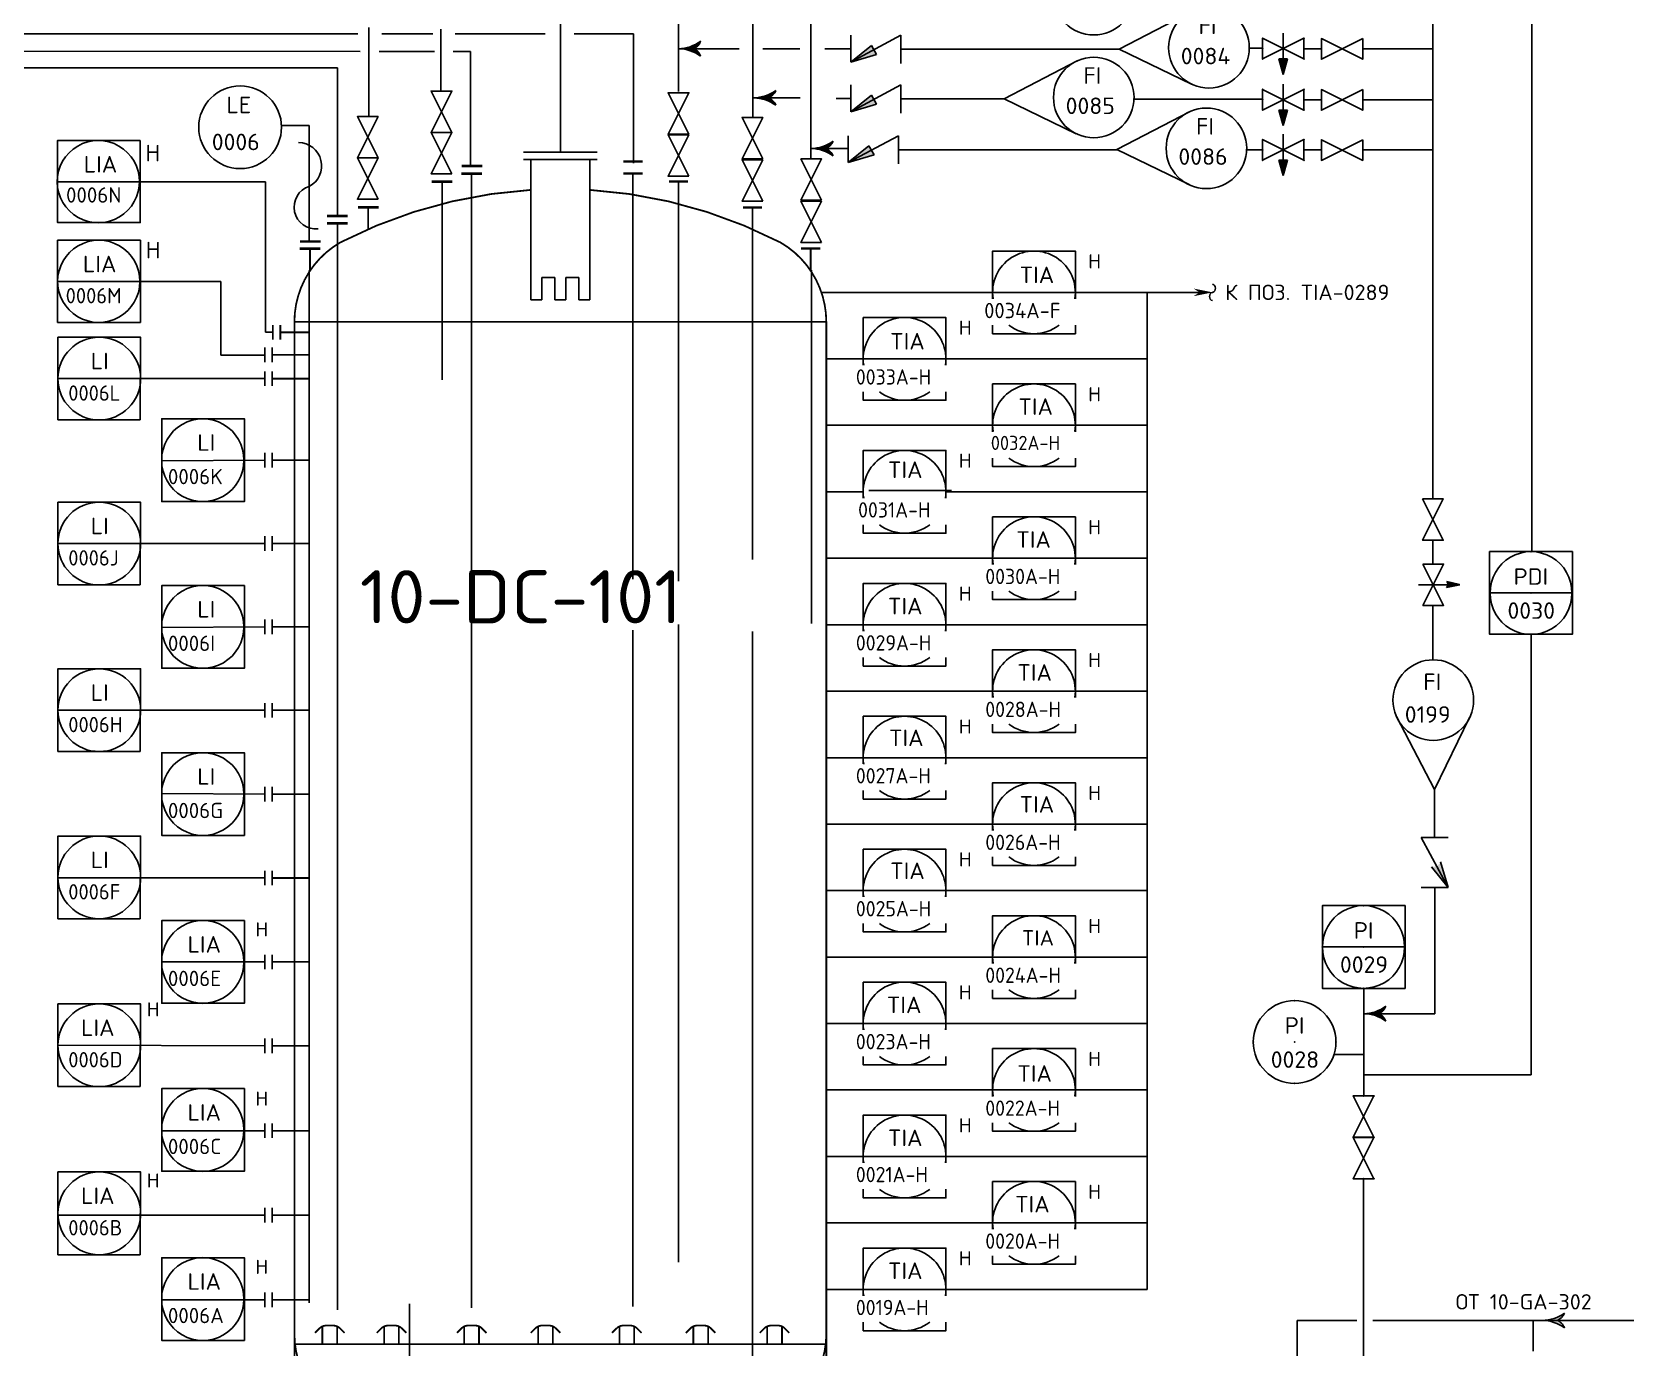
# Model space of a CAD drawing. Extents: x 270 to 589, y 86 to 206.
# Drawn here: x 340.45 to 354, y 97.11 to 108.25 of the extents above; entities that cross this region are included whole.
import ezdxf
from ezdxf.enums import TextEntityAlignment as Align

# ---------------------------------------------------------------- set-up
doc = ezdxf.new("R2010")
doc.units = 0
doc.header["$MEASUREMENT"] = 0
doc.linetypes.add('HIDDEN', pattern=[0.125, 0.0625, -0.0625])
doc.linetypes.add('SDASH', pattern=[0.09375, 0.046875, -0.046875])
doc.layers.get('0').update_dxf_attribs({"linetype": 'CONTINUOUS'})
doc.layers.get('DEFPOINTS').update_dxf_attribs({"linetype": 'CONTINUOUS'})
for name, color, linetype in [('IN-ATTRIBS', 7, 'CONTINUOUS'), ('IN-EQUIPMENT', 7, 'CONTINUOUS'), ('IN-INST-TAP', 7, 'CONTINUOUS'), ('IN-INSTRUMENT', 7, 'SDASH'), ('IN-MAG-SONIC', 7, 'CONTINUOUS'), ('IN-MAJ-PROC', 3, 'CONTINUOUS'), ('IN-MIN-PROC', 7, 'CONTINUOUS'), ('IN-SOFTWARE', 7, 'CONTINUOUS')]:
    doc.layers.add(name, color=color, linetype=linetype)
doc.styles.add('ATTRIBS', font='SIMPLEX', dxfattribs={"width": 0.8, "height": 0.125})
doc.styles.add('NARROW', font='simplex', dxfattribs={"width": 0.75, "height": 0.1})
doc.styles.add('S1', font='SIMPLEX.shx')
doc.styles.add('SIMPLEX', font='SIMPLEX')

# ---------------------------------------------------------------- blocks, each defined once
blk = doc.blocks.new('BUBTEXT')
at = {"layer": 'IN-ATTRIBS'}
for p in [(0, 0.25), (-0.25, 0), (0, 0), (0.25, 0), (0, -0.25)]:
    blk.add_point(p, dxfattribs=at)
at = {"layer": 'IN-ATTRIBS', "flags": 1}
for tag, style, width, p in [('IDNUM', 'ATTRIBS', 0.8, (0.0087, 0.5838)), ('DWGNO', 'ATTRIBS', 0.8, (0.0029, 0.4474)), ('FILENO', 'ATTRIBS', 0.8, (-0.003, 0.3111)), ('LOC', 'ATTRIBS', 0.8, (-0.0799, -0.422)), ('SIG', 'ATTRIBS', 0.8, (-0.0872, -0.5633)), ('INSTALL', 'ATTRIBS', 0.8, (-0.0872, -0.6994)), ('SERV', 'ATTRIBS', 0.8, (-0.0834, -0.8376)), ('DATE', 'ATTRIBS', 0.8, (-0.0881, -0.9694)), ('DES', 'NARROW', 0.75, (-0.0866, -1.1017)), ('CSYS', 'NARROW', 0.75, (-0.0866, -1.2425))]:
    blk.add_attdef(tag, text='', height=0.1, dxfattribs=dict(at, style=style, width=width)).set_placement(p, align=Align.CENTER)
at = {"layer": 'IN-ATTRIBS', "style": 'ATTRIBS', "flags": 1}
blk.add_attdef('SYSCDI', text='', height=0.1, dxfattribs=at).set_placement((-0.3125, 0.3125), align=Align.RIGHT)
at = {"layer": 'IN-ATTRIBS', "style": 'S1'}
for tag, p in [('XT', (0.3241, 0.2568)), ('A1', (0.3233, 0.1153)), ('A2', (0.3233, -0.0347)), ('A3', (0.3233, -0.1847)), ('RES', (0.3233, -0.3422))]:
    blk.add_attdef(tag, p, '', height=0.1, dxfattribs=at)
at = {"layer": 'IN-ATTRIBS', "style": 'ATTRIBS'}
blk.add_attdef('SYSCDV', text='', height=0.1, dxfattribs=at).set_placement((-0.3125, 0.1411), align=Align.RIGHT)
at = {"layer": 'IN-ATTRIBS', "style": 'S1'}
for tag, p in [('INSTTYPE', (-0.0002, 0.0499)), ('TAGNUM', (0.0019, -0.1561)), ('MD', (0.4017, -0.5655)), ('SZ', (0.4017, -0.6963))]:
    blk.add_attdef(tag, text='', height=0.1, dxfattribs=at).set_placement(p, align=Align.CENTER)
blk = doc.blocks.new('VALVTEXT')
at = {"layer": 'IN-ATTRIBS'}
for p in [(0, 0.0625), (0, 0), (0.25, 0.0625), (0.25, 0), (0, -0.0625), (0.25, -0.0625)]:
    blk.add_point(p, dxfattribs=at)
at = {"layer": 'IN-ATTRIBS', "style": 'S1', "flags": 1}
for tag, p in [('IDNUM', (0.125, 0.5625)), ('DWGNO', (0.125, 0.4375)), ('FILENO', (0.125, 0.3125))]:
    blk.add_attdef(tag, text='', height=0.1, dxfattribs=at).set_placement(p, align=Align.CENTER)
at = {"layer": 'IN-ATTRIBS', "style": 'S1'}
for tag, p in [('MODE', (0.125, 0.078125)), ('SIZE', (0.125, -0.1875))]:
    blk.add_attdef(tag, text='', height=0.1, dxfattribs=at).set_placement(p, align=Align.CENTER)
blk = doc.blocks.new('-ARROW')
blk.add_line((0.085, 0), (0.125, 0))
for points in [[(0.085, 0), (0, 0), (0.085, 0), (0.124, 0.025)], [(0.085, 0), (0, 0), (0.085, 0), (0.124, -0.025)]]:
    blk.add_solid(points)

msp = doc.modelspace()

# ---------------------------------------------------------------- hatches: boundary and pattern name
for points in [[(347.372, 107.994), (347.589, 108.059), (347.546, 108.135)], [(347.372, 107.573), (347.589, 107.638), (347.546, 107.715)], [(347.351, 107.143), (347.569, 107.208), (347.525, 107.285)]]:
    msp.add_hatch(color=2).paths.add_polyline_path(points)
at = {"linetype": 'CONTINUOUS'}
h = msp.add_hatch(dxfattribs=at)
h.set_pattern_fill('ANSI31', color=2, scale=0.00014, angle=90, style=0)
h.set_pattern_definition([(135, (560.356775155, -88.280366428), (-1.23743686708e-05, -1.23743686708e-05), [])])
edge = h.paths.add_edge_path()
edge.add_line((352.414, 103.597), (352.521, 103.572))
edge.add_line((352.524, 103.571), (352.411, 103.548))
edge.add_line((352.411, 103.548), (352.43, 103.57))
edge.add_line((352.43, 103.57), (352.414, 103.597))
h = msp.add_hatch(dxfattribs=at)
h.set_pattern_fill('ANSI31', color=2, scale=0.00014, angle=90, style=0)
h.set_pattern_definition([(135, (558.376467183, -88.356951244), (-1.23743686708e-05, -1.23743686708e-05), [])])
edge = h.paths.add_edge_path()
edge.add_line((352.426, 101.008), (352.361, 101.225))
edge.add_line((352.285, 101.182), (352.426, 101.008))
edge.add_line((352.285, 101.182), (352.334, 101.188))
edge.add_line((352.334, 101.188), (352.361, 101.22))
at = {"layer": 'IN-MIN-PROC', "linetype": 'CONTINUOUS'}
h = msp.add_hatch(dxfattribs=at)
h.set_pattern_fill('ANSI31', color=2, scale=0.00014, style=0)
h.set_pattern_definition([(45, (159.587953248, -114.596166343), (-1.23743686708e-05, 1.23743686708e-05), [])])
h.paths.add_polyline_path([(351.066, 108.02), (351.03, 107.89), (350.993, 108.02)])
h = msp.add_hatch(dxfattribs=at)
h.set_pattern_fill('ANSI31', color=2, scale=0.00014, style=0)
h.set_pattern_definition([(45, (159.587953248, -115.02810343), (-1.23743686708e-05, 1.23743686708e-05), [])])
h.paths.add_polyline_path([(351.066, 107.588), (351.03, 107.458), (350.993, 107.588)])
h = msp.add_hatch(dxfattribs=at)
h.set_pattern_fill('ANSI31', color=2, scale=0.00014, style=0)
h.set_pattern_definition([(45, (159.587953248, -115.452400293), (-1.23743686708e-05, 1.23743686708e-05), [])])
h.paths.add_polyline_path([(351.066, 107.163), (351.03, 107.033), (350.993, 107.163)])
at = {"layer": 'IN-MIN-PROC'}
msp.add_hatch(color=5, dxfattribs=at).paths.add_polyline_path([(353.348, 97.345, 0.206864), (353.411, 97.407, -0.150368), (353.223, 97.345, -0.150368), (353.411, 97.282, 0.206864)])

# ---------------------------------------------------------------- linework, layer by layer
at = {"color": 7, "linetype": 'CONTINUOUS'}
for p, q in [((349.644, 108.104), (350.263, 108.426)), ((349.644, 108.104), (350.254, 107.808)), ((348.67, 107.684), (349.288, 108.005)), ((348.67, 107.684), (349.28, 107.387)), ((349.624, 107.254), (350.242, 107.575)), ((349.624, 107.254), (350.234, 106.957)), ((349.879, 106.045), (349.879, 97.607)), ((341.362, 105.791), (340.662, 105.791)), ((348.177, 105.482), (349.879, 105.482)), ((341.361, 104.965), (340.664, 104.965)), ((349.272, 104.92), (349.879, 104.92)), ((348.177, 104.357), (349.879, 104.357)), ((349.272, 103.795), (349.879, 103.795)), ((341.361, 103.569), (340.664, 103.569)), ((348.177, 103.232), (349.879, 103.232)), ((349.272, 102.67), (349.879, 102.67)), ((352.311, 101.837), (351.989, 102.455)), ((352.311, 101.837), (352.607, 102.447)), ((341.361, 102.159), (340.664, 102.159)), ((348.177, 102.107), (349.879, 102.107)), ((349.272, 101.545), (349.879, 101.545)), ((348.177, 100.982), (349.879, 100.982)), ((341.361, 100.744), (340.664, 100.744)), ((349.272, 100.42), (349.879, 100.42)), ((348.177, 99.857), (349.879, 99.857)), ((341.361, 99.323), (340.664, 99.323)), ((349.272, 99.295), (349.876, 99.295)), ((348.177, 98.732), (349.879, 98.732)), ((341.542, 98.236), (340.664, 98.236)), ((349.272, 98.17), (349.879, 98.17)), ((341.361, 97.901), (340.664, 97.901)), ((348.177, 97.607), (349.879, 97.607))]:
    msp.add_line(p, q, dxfattribs=at)
at = {"color": 2}
for p, q in [((347.546, 108.135), (347.589, 108.059)), ((347.546, 107.715), (347.589, 107.638)), ((347.525, 107.285), (347.569, 107.208))]:
    msp.add_line(p, q, dxfattribs=at)
at = {"linetype": 'CONTINUOUS'}
for p, q in [((348.572, 106.045), (349.272, 106.045)), ((347.477, 105.482), (348.177, 105.482)), ((348.572, 104.92), (349.272, 104.92)), ((347.524, 104.367), (348.224, 104.367)), ((348.572, 103.795), (349.272, 103.795)), ((352.777, 103.501), (353.477, 103.501)), ((347.477, 103.232), (348.177, 103.232)), ((348.572, 102.67), (349.272, 102.67)), ((347.477, 102.107), (348.177, 102.107)), ((348.572, 101.545), (349.272, 101.545)), ((347.477, 100.982), (348.177, 100.982)), ((351.362, 100.505), (352.062, 100.505)), ((348.572, 100.42), (349.272, 100.42)), ((347.477, 99.857), (348.177, 99.857)), ((348.572, 99.295), (349.272, 99.295)), ((347.477, 98.732), (348.177, 98.732)), ((342.415, 98.236), (341.542, 98.236)), ((348.572, 98.17), (349.272, 98.17)), ((347.477, 97.607), (348.177, 97.607))]:
    msp.add_line(p, q, dxfattribs=at)
at = {"color": 2, "linetype": 'CONTINUOUS'}
for p, q in [((352.524, 103.571), (352.411, 103.548)), ((352.411, 103.548), (352.43, 103.57)), ((352.414, 103.597), (352.521, 103.572)), ((352.43, 103.57), (352.414, 103.597))]:
    msp.add_line(p, q, dxfattribs=at)
at = {"color": 5}
msp.add_line((352.311, 101.837), (352.311, 101.43), dxfattribs=at)
at = {"color": 5, "linetype": 'CONTINUOUS'}
msp.add_line((353.144, 97.345), (353.144, 97.085), dxfattribs=at)
at = {"color": 5}
for points in [[(346.04, 108.107, 0.206864), (346.102, 108.17, 0.206864)], [(345.915, 108.107, -0.150368), (346.102, 108.045, -0.150368)], [(346.04, 108.107, -0.206864), (346.102, 108.045, -0.206864)], [(346.676, 107.691, 0.206864), (346.739, 107.753, 0.206864)], [(346.551, 107.691, -0.150368), (346.739, 107.628, -0.150368)], [(346.676, 107.691, -0.206864), (346.739, 107.628, -0.206864)], [(347.035, 107.263, -0.150368), (347.223, 107.2, -0.150368)], [(347.16, 107.263, 0.206864), (347.223, 107.325, 0.206864)], [(347.16, 107.263, -0.206864), (347.223, 107.2, -0.206864)], [(351.712, 99.94, 0.150368), (351.899, 100.003, 0.150368)], [(351.837, 99.94, 0.206864), (351.899, 100.003, 0.206864)], [(351.837, 99.94, -0.206864), (351.899, 99.878, -0.206864)], [(353.223, 97.345, 0.150368), (353.411, 97.407, 0.150368)], [(353.348, 97.345, 0.206864), (353.411, 97.407, 0.206864)], [(353.348, 97.345, -0.206864), (353.411, 97.282, -0.206864)]]:
    msp.add_lwpolyline(points, format="xyb", dxfattribs=at)
at = {"color": 2}
for points in [[(351.206, 108.195), (350.856, 108.02), (350.856, 108.195), (351.206, 108.02)], [(351.704, 108.193), (351.354, 108.018), (351.354, 108.193), (351.704, 108.018)], [(343.997, 107.399), (343.822, 107.749), (343.997, 107.749), (343.822, 107.399)], [(351.206, 107.763), (350.856, 107.588), (350.856, 107.763), (351.206, 107.588)], [(351.704, 107.761), (351.354, 107.586), (351.354, 107.761), (351.704, 107.586)], [(346.002, 107.384), (345.827, 107.734), (346.002, 107.734), (345.827, 107.384)], [(343.373, 107.183), (343.198, 107.533), (343.373, 107.533), (343.198, 107.183)], [(346.627, 107.175), (346.452, 107.525), (346.627, 107.525), (346.452, 107.175)], [(343.997, 107.049), (343.822, 107.399), (343.997, 107.399), (343.822, 107.049)], [(346.002, 107.027), (345.827, 107.377), (346.002, 107.377), (345.827, 107.027)], [(351.206, 107.339), (350.856, 107.164), (350.856, 107.339), (351.206, 107.164)], [(351.704, 107.337), (351.354, 107.162), (351.354, 107.337), (351.704, 107.162)], [(343.373, 106.833), (343.198, 107.183), (343.373, 107.183), (343.198, 106.833)], [(346.627, 106.818), (346.452, 107.168), (346.627, 107.168), (346.452, 106.818)], [(347.125, 106.824), (346.95, 107.174), (347.125, 107.174), (346.95, 106.824)], [(347.125, 106.466), (346.95, 106.816), (347.125, 106.816), (346.95, 106.466)], [(352.21, 104.297), (352.385, 103.947), (352.21, 103.947), (352.385, 104.297)], [(352.212, 103.746), (352.387, 103.396), (352.212, 103.396), (352.387, 103.746)], [(351.798, 98.895), (351.623, 99.245), (351.798, 99.245), (351.623, 98.895)], [(351.798, 98.544), (351.623, 98.894), (351.798, 98.894), (351.623, 98.544)]]:
    msp.add_lwpolyline(points, close=True, dxfattribs=at)
for points in [[(341.36, 106.927), (341.36, 107.33), (340.66, 107.33), (340.66, 106.927)], [(340.661, 106.931), (340.661, 106.635), (341.361, 106.635), (341.361, 106.931)], [(341.362, 105.791), (341.362, 106.486), (340.662, 106.486), (340.662, 105.791)], [(349.272, 105.991), (349.272, 106.395), (348.572, 106.395), (348.572, 105.991)], [(348.177, 105.429), (348.177, 105.832), (347.477, 105.832), (347.477, 105.429)], [(348.572, 105.767), (348.572, 105.695), (349.272, 105.695), (349.272, 105.767)], [(341.361, 104.965), (341.364, 105.665), (340.664, 105.665), (340.664, 104.965)], [(347.477, 105.204), (347.477, 105.132), (348.177, 105.132), (348.177, 105.204)], [(349.272, 104.866), (349.272, 105.27), (348.572, 105.27), (348.572, 104.866)], [(342.242, 104.571), (342.242, 104.975), (341.542, 104.975), (341.542, 104.571)], [(348.177, 104.304), (348.177, 104.707), (347.477, 104.707), (347.477, 104.304)], [(348.572, 104.642), (348.572, 104.57), (349.272, 104.57), (349.272, 104.642)], [(341.542, 104.571), (341.542, 104.275), (342.242, 104.275), (342.242, 104.571)], [(341.361, 103.569), (341.364, 104.269), (340.664, 104.269), (340.664, 103.569)], [(349.272, 103.741), (349.272, 104.145), (348.572, 104.145), (348.572, 103.741)], [(347.477, 104.079), (347.477, 104.007), (348.177, 104.007), (348.177, 104.079)], [(353.477, 103.447), (353.477, 103.851), (352.777, 103.851), (352.777, 103.447)], [(342.242, 103.16), (342.242, 103.564), (341.542, 103.564), (341.542, 103.16)], [(348.177, 103.179), (348.177, 103.582), (347.477, 103.582), (347.477, 103.179)], [(348.572, 103.517), (348.572, 103.445), (349.272, 103.445), (349.272, 103.517)], [(352.777, 103.447), (352.777, 103.151), (353.477, 103.151), (353.477, 103.447)], [(341.542, 103.16), (341.542, 102.864), (342.242, 102.864), (342.242, 103.16)], [(349.272, 102.616), (349.272, 103.02), (348.572, 103.02), (348.572, 102.616)], [(347.477, 102.954), (347.477, 102.882), (348.177, 102.882), (348.177, 102.954)], [(341.361, 102.159), (341.364, 102.859), (340.664, 102.859), (340.664, 102.159)], [(348.177, 102.054), (348.177, 102.457), (347.477, 102.457), (347.477, 102.054)], [(348.572, 102.392), (348.572, 102.32), (349.272, 102.32), (349.272, 102.392)], [(342.242, 101.745), (342.242, 102.149), (341.542, 102.149), (341.542, 101.745)], [(347.477, 101.829), (347.477, 101.757), (348.177, 101.757), (348.177, 101.829)], [(349.272, 101.491), (349.272, 101.895), (348.572, 101.895), (348.572, 101.491)], [(341.542, 101.745), (341.542, 101.449), (342.242, 101.449), (342.242, 101.745)], [(341.361, 100.744), (341.364, 101.444), (340.664, 101.444), (340.664, 100.744)], [(348.177, 100.929), (348.177, 101.332), (347.477, 101.332), (347.477, 100.929)], [(348.572, 101.267), (348.572, 101.195), (349.272, 101.195), (349.272, 101.267)], [(352.062, 100.451), (352.062, 100.855), (351.362, 100.855), (351.362, 100.451)], [(342.242, 100.325), (342.242, 100.729), (341.542, 100.729), (341.542, 100.325)], [(347.477, 100.704), (347.477, 100.632), (348.177, 100.632), (348.177, 100.704)], [(349.272, 100.366), (349.272, 100.77), (348.572, 100.77), (348.572, 100.366)], [(351.362, 100.451), (351.362, 100.155), (352.062, 100.155), (352.062, 100.451)], [(341.542, 100.325), (341.542, 100.029), (342.242, 100.029), (342.242, 100.325)], [(348.177, 99.804), (348.177, 100.207), (347.477, 100.207), (347.477, 99.804)], [(341.361, 99.323), (341.364, 100.023), (340.664, 100.023), (340.664, 99.323)], [(348.572, 100.142), (348.572, 100.07), (349.272, 100.07), (349.272, 100.142)], [(349.272, 99.241), (349.272, 99.645), (348.572, 99.645), (348.572, 99.241)], [(347.477, 99.579), (347.477, 99.507), (348.177, 99.507), (348.177, 99.579)], [(342.242, 98.903), (342.242, 99.307), (341.542, 99.307), (341.542, 98.903)], [(348.177, 98.679), (348.177, 99.082), (347.477, 99.082), (347.477, 98.679)], [(348.572, 99.017), (348.572, 98.945), (349.272, 98.945), (349.272, 99.017)], [(341.542, 98.903), (341.542, 98.607), (342.242, 98.607), (342.242, 98.903)], [(341.361, 97.901), (341.364, 98.601), (340.664, 98.601), (340.664, 97.901)], [(347.477, 98.454), (347.477, 98.382), (348.177, 98.382), (348.177, 98.454)], [(349.272, 98.116), (349.272, 98.52), (348.572, 98.52), (348.572, 98.116)], [(342.242, 97.472), (342.242, 97.875), (341.542, 97.875), (341.542, 97.472)], [(348.177, 97.554), (348.177, 97.957), (347.477, 97.957), (347.477, 97.554)], [(348.572, 97.892), (348.572, 97.82), (349.272, 97.82), (349.272, 97.892)], [(341.542, 97.472), (341.542, 97.175), (342.242, 97.175), (342.242, 97.472)], [(347.477, 97.329), (347.477, 97.257), (348.177, 97.257), (348.177, 97.329)]]:
    msp.add_lwpolyline(points)
at = {"color": 6}
for points, const_width in [([(344.602, 107.232), (345.227, 107.232)], 0.015), ([(344.602, 107.17), (345.227, 107.17)], 0.015), ([(344.665, 106.92), (344.665, 107.17)], 0.015), ([(345.165, 106.92), (345.165, 107.17)], 0.015), ([(344.002, 106.982), (343.827, 106.982)], 0.021), ([(343.915, 106.795), (343.915, 106.982)], 0.015), ([(344.077, 107.049), (344.252, 107.049)], 0.021), ([(344.164, 106.861), (344.164, 107.049)], 0.015), ([(345.448, 107.05), (345.61, 107.05)], 0.0195), ([(345.529, 106.863), (345.529, 107.05)], 0.015), ([(345.834, 106.982), (345.996, 106.982)], 0.0195), ([(345.915, 106.795), (345.915, 106.982)], 0.015), ([(343.377, 106.764), (343.202, 106.764)], 0.021), ([(343.29, 106.576), (343.29, 106.764)], 0.015), ([(346.459, 106.764), (346.621, 106.764)], 0.0195), ([(346.54, 106.576), (346.54, 106.764)], 0.015), ([(342.941, 106.629), (343.116, 106.629)], 0.021), ([(343.029, 106.441), (343.029, 106.629)], 0.015), ([(342.709, 106.415), (342.884, 106.415)], 0.021), ([(342.797, 106.228), (342.797, 106.415)], 0.015), ([(346.952, 106.415), (347.114, 106.415)], 0.0195), ([(347.033, 106.228), (347.033, 106.415)], 0.015), ([(342.546, 105.645), (342.546, 105.77)], 0.015), ([(342.665, 105.707), (342.546, 105.707)], 0.015), ([(342.477, 105.454), (342.477, 105.579)], 0.015), ([(342.665, 105.516), (342.477, 105.516)], 0.015), ([(342.477, 105.253), (342.477, 105.378)], 0.015), ([(342.665, 105.315), (342.477, 105.315)], 0.015), ([(342.477, 104.562), (342.477, 104.687)], 0.015), ([(342.665, 104.625), (342.477, 104.625)], 0.015), ([(342.477, 103.857), (342.477, 103.982)], 0.015), ([(342.665, 103.919), (342.477, 103.919)], 0.015), ([(342.477, 103.152), (342.477, 103.277)], 0.015), ([(342.665, 103.214), (342.477, 103.214)], 0.015), ([(342.477, 102.446), (342.477, 102.571)], 0.015), ([(342.665, 102.509), (342.477, 102.509)], 0.015), ([(342.477, 101.736), (342.477, 101.861)], 0.015), ([(342.665, 101.799), (342.477, 101.799)], 0.015), ([(342.477, 101.026), (342.477, 101.151)], 0.015), ([(342.665, 101.089), (342.477, 101.089)], 0.015), ([(342.477, 100.316), (342.477, 100.441)], 0.015), ([(342.665, 100.379), (342.477, 100.379)], 0.015), ([(342.477, 99.606), (342.477, 99.731)], 0.015), ([(342.665, 99.668), (342.477, 99.668)], 0.015), ([(342.477, 98.888), (342.477, 99.013)], 0.015), ([(342.665, 98.95), (342.477, 98.95)], 0.015), ([(342.477, 98.173), (342.477, 98.298)], 0.015), ([(342.665, 98.236), (342.477, 98.236)], 0.015), ([(342.477, 97.456), (342.477, 97.581)], 0.015), ([(342.665, 97.518), (342.477, 97.518)], 0.015)]:
    msp.add_lwpolyline(points, dxfattribs=dict(at, const_width=const_width))
for points, const_width in [([(344.079, 107.115), (344.254, 107.115)], 0.021), ([(342.483, 105.707), (342.477, 105.707)], 0.015)]:
    msp.add_lwpolyline(points, dxfattribs=dict(const_width=const_width))
at = {"color": 7, "linetype": 'CONTINUOUS'}
msp.add_circle((342.206, 107.442), 0.35, dxfattribs=at)
msp.add_circle((351.127, 99.701), 0.35)
at = {"color": 5}
for centre, start, end in [((345.907, 108.443), 271.3322, 305.5377), ((346.543, 108.027), 271.3322, 305.5377), ((347.028, 107.598), 271.3322, 305.5377), ((351.704, 99.605), 54.4623, 88.6678), ((353.215, 97.009), 54.4623, 88.6678)]:
    msp.add_arc(centre, 0.336, start, end, dxfattribs=at)
for centre, radius, start, end in [((341.006, 106.982), 0.348, 359.6296, 180.3704), ((341.006, 106.982), 0.348, 180.3704, 1.1113), ((341.01, 106.138), 0.348, 359.6576, 180.3424), ((348.922, 106.045), 0.35, 351.1529, 188.8471), ((341.01, 106.138), 0.348, 178.9728, 359.6576), ((350.444, 106.01), 0.037, 108.4319, 251.5681), ((350.421, 106.08), 0.037, 288.4319, 71.5681), ((347.827, 105.482), 0.35, 351.1529, 188.8471), ((348.922, 106.045), 0.35, 232.6037, 307.3963), ((341.014, 105.315), 0.35, 0, 180), ((341.014, 105.315), 0.35, 180, 360), ((347.827, 105.482), 0.35, 232.6037, 307.3963), ((348.922, 104.92), 0.35, 351.1529, 188.8471), ((341.89, 104.627), 0.348, 359.6296, 180.3704), ((347.827, 104.357), 0.35, 351.1529, 188.8471), ((348.922, 104.92), 0.35, 232.6037, 307.3963), ((341.89, 104.622), 0.348, 179.6296, 0.3704), ((341.014, 103.919), 0.35, 0, 180), ((348.922, 103.795), 0.35, 351.1529, 188.8471), ((347.827, 104.357), 0.35, 232.6037, 307.3963), ((341.014, 103.919), 0.35, 180, 360), ((353.127, 103.505), 0.346, 359.282, 180.718), ((341.89, 103.216), 0.348, 359.6296, 180.3704), ((347.827, 103.232), 0.35, 351.1529, 188.8471), ((348.922, 103.795), 0.35, 232.6037, 307.3963), ((353.127, 103.496), 0.346, 179.282, 0.718), ((341.89, 103.212), 0.348, 179.6296, 0.3704), ((348.922, 102.67), 0.35, 351.1529, 188.8471), ((347.827, 103.232), 0.35, 232.6037, 307.3963), ((341.014, 102.509), 0.35, 0, 180), ((341.014, 102.509), 0.35, 180, 360), ((347.827, 102.107), 0.35, 351.1529, 188.8471), ((348.922, 102.67), 0.35, 232.6037, 307.3963), ((341.89, 101.801), 0.348, 359.6296, 180.3704), ((341.89, 101.797), 0.348, 179.6296, 0.3704), ((347.827, 102.107), 0.35, 232.6037, 307.3963), ((348.922, 101.545), 0.35, 351.1529, 188.8471), ((341.014, 101.094), 0.35, 0, 180), ((347.827, 100.982), 0.35, 351.1529, 188.8471), ((348.922, 101.545), 0.35, 232.6037, 307.3963), ((341.014, 101.094), 0.35, 180, 360), ((351.71, 100.507), 0.348, 359.6296, 180.3704), ((341.89, 100.381), 0.348, 359.6296, 180.3704), ((347.827, 100.982), 0.35, 232.6037, 307.3963), ((348.922, 100.42), 0.35, 351.1529, 188.8471), ((351.71, 100.503), 0.348, 179.6296, 0.3704), ((341.89, 100.376), 0.348, 179.6296, 0.3704), ((347.827, 99.857), 0.35, 351.1529, 188.8471), ((341.014, 99.673), 0.35, 0, 180), ((348.922, 100.42), 0.35, 232.6037, 307.3963), ((341.014, 99.673), 0.35, 180, 360), ((348.922, 99.295), 0.35, 351.1529, 188.8471), ((347.827, 99.857), 0.35, 232.6037, 307.3963), ((341.89, 98.959), 0.348, 359.6296, 180.3704), ((347.827, 98.732), 0.35, 351.1529, 188.8471), ((341.89, 98.954), 0.348, 179.6296, 0.3704), ((348.922, 99.295), 0.35, 232.6037, 307.3963), ((341.014, 98.251), 0.35, 0, 180), ((347.827, 98.732), 0.35, 232.6037, 307.3963), ((348.922, 98.17), 0.35, 351.1529, 188.8471), ((341.014, 98.251), 0.35, 180, 360), ((341.89, 97.528), 0.348, 359.6296, 180.3704), ((347.827, 97.607), 0.35, 351.1529, 188.8471), ((348.922, 98.17), 0.35, 232.6037, 307.3963), ((341.89, 97.523), 0.348, 179.6296, 0.3704), ((347.827, 97.607), 0.35, 232.6037, 307.3963)]:
    msp.add_arc(centre, radius, start, end)
at = {"color": 7, "linetype": 'CONTINUOUS'}
for centre, radius, start, end in [((342.698, 107.116), 0.197, 297.8533, 89.3631), ((342.847, 106.766), 0.185, 107.8537, 275.9378)]:
    msp.add_arc(centre, radius, start, end, dxfattribs=at)
at = {"color": 5}
for points in [[(346.032, 108.131), (346.084, 108.139), (346.068, 108.148), (346.094, 108.153)], [(346.068, 108.148), (346.094, 108.153), (346.102, 108.17)], [(345.915, 108.107), (346.04, 108.107), (345.955, 108.11), (346.056, 108.115)], [(345.915, 108.107), (346.04, 108.107), (345.955, 108.104), (346.056, 108.099)], [(345.955, 108.11), (346.056, 108.115), (345.994, 108.118), (346.071, 108.126)], [(345.955, 108.104), (346.056, 108.099), (345.994, 108.096), (346.071, 108.088)], [(345.994, 108.118), (346.071, 108.126), (346.032, 108.131), (346.084, 108.139)], [(345.994, 108.096), (346.071, 108.088), (346.032, 108.083), (346.084, 108.076)], [(346.032, 108.083), (346.084, 108.076), (346.068, 108.066), (346.094, 108.061)], [(346.068, 108.066), (346.094, 108.061), (346.102, 108.045)], [(346.705, 107.732), (346.731, 107.737), (346.739, 107.753)], [(346.551, 107.691), (346.676, 107.691), (346.591, 107.694), (346.693, 107.699)], [(346.551, 107.691), (346.676, 107.691), (346.591, 107.687), (346.693, 107.683)], [(346.591, 107.694), (346.693, 107.699), (346.631, 107.702), (346.707, 107.709)], [(346.591, 107.687), (346.693, 107.683), (346.631, 107.679), (346.707, 107.672)], [(346.631, 107.702), (346.707, 107.709), (346.669, 107.715), (346.72, 107.722)], [(346.631, 107.679), (346.707, 107.672), (346.669, 107.667), (346.72, 107.659)], [(346.669, 107.715), (346.72, 107.722), (346.705, 107.732), (346.731, 107.737)], [(346.669, 107.667), (346.72, 107.659), (346.705, 107.649), (346.731, 107.644)], [(346.705, 107.649), (346.731, 107.644), (346.739, 107.628)], [(347.035, 107.263), (347.16, 107.263), (347.075, 107.266), (347.177, 107.271)], [(347.035, 107.263), (347.16, 107.263), (347.075, 107.259), (347.177, 107.254)], [(347.075, 107.266), (347.177, 107.271), (347.115, 107.274), (347.191, 107.281)], [(347.075, 107.259), (347.177, 107.254), (347.115, 107.251), (347.191, 107.244)], [(347.115, 107.274), (347.191, 107.281), (347.153, 107.287), (347.204, 107.294)], [(347.115, 107.251), (347.191, 107.244), (347.153, 107.238), (347.204, 107.231)], [(347.153, 107.287), (347.204, 107.294), (347.189, 107.304), (347.215, 107.309)], [(347.153, 107.238), (347.204, 107.231), (347.189, 107.221), (347.215, 107.216)], [(347.189, 107.304), (347.215, 107.309), (347.223, 107.325)], [(347.189, 107.221), (347.215, 107.216), (347.223, 107.2)], [(351.712, 99.94), (351.837, 99.94), (351.752, 99.944), (351.853, 99.949)], [(351.712, 99.94), (351.837, 99.94), (351.752, 99.937), (351.853, 99.932)], [(351.752, 99.944), (351.853, 99.949), (351.791, 99.952), (351.868, 99.959)], [(351.752, 99.937), (351.853, 99.932), (351.791, 99.929), (351.868, 99.922)], [(351.791, 99.952), (351.868, 99.959), (351.829, 99.965), (351.88, 99.972)], [(351.791, 99.929), (351.868, 99.922), (351.829, 99.916), (351.88, 99.909)], [(351.829, 99.965), (351.88, 99.972), (351.865, 99.982), (351.891, 99.987)], [(351.829, 99.916), (351.88, 99.909), (351.865, 99.899), (351.891, 99.894)], [(351.865, 99.982), (351.891, 99.987), (351.899, 100.003)], [(351.865, 99.899), (351.891, 99.894), (351.899, 99.878)]]:
    msp.add_solid(points, dxfattribs=at)
at = {"layer": 'DEFPOINTS', "color": 0, "linetype": 'BYBLOCK'}
msp.add_point((342.665, 97.181), dxfattribs=at)
at = {"layer": 'IN-EQUIPMENT', "color": 3}
msp.add_line((344.915, 107.228), (344.915, 111.088), dxfattribs=at)
at = {"layer": 'IN-EQUIPMENT', "color": 6}
for p, q in [((344.665, 106.92), (344.665, 105.982)), ((345.165, 105.982), (345.165, 106.92)), ((344.759, 105.982), (344.759, 106.17)), ((344.759, 106.17), (344.868, 106.17)), ((344.868, 106.17), (344.868, 105.982)), ((344.962, 105.982), (344.962, 106.17)), ((344.962, 106.17), (345.071, 106.17)), ((345.071, 106.17), (345.071, 105.982)), ((344.665, 105.982), (344.759, 105.982)), ((344.868, 105.982), (344.962, 105.982)), ((345.071, 105.982), (345.165, 105.982)), ((342.665, 105.795), (347.165, 105.795)), ((342.665, 97.145), (347.165, 97.145))]:
    msp.add_line(p, q, dxfattribs=at)
at = {"layer": 'IN-EQUIPMENT', "color": 7}
for points, const_width in [([(345.448, 107.153), (345.61, 107.153)], 0.0195), ([(342.941, 106.691), (343.116, 106.691)], 0.021), ([(342.712, 106.476), (342.887, 106.476)], 0.021), ([(342.483, 105.645), (342.483, 105.77)], 0.015), ([(342.415, 105.454), (342.415, 105.579)], 0.015), ([(342.415, 105.253), (342.415, 105.378)], 0.015), ([(342.415, 104.562), (342.415, 104.687)], 0.015), ([(342.415, 103.857), (342.415, 103.982)], 0.015), ([(342.415, 103.152), (342.415, 103.277)], 0.015), ([(342.415, 102.446), (342.415, 102.571)], 0.015), ([(342.415, 101.736), (342.415, 101.861)], 0.015), ([(342.415, 101.026), (342.415, 101.151)], 0.015), ([(342.415, 100.316), (342.415, 100.441)], 0.015), ([(342.415, 99.606), (342.415, 99.731)], 0.015), ([(342.415, 98.888), (342.415, 99.013)], 0.015), ([(342.415, 98.173), (342.415, 98.298)], 0.015), ([(342.415, 97.456), (342.415, 97.581)], 0.015)]:
    msp.add_lwpolyline(points, dxfattribs=dict(at, const_width=const_width))
at = {"layer": 'IN-EQUIPMENT', "color": 6, "const_width": 0.015}
for points in [[(344.665, 106.912, 0.104026), (343.054, 106.468, 0.267949), (342.665, 105.795), (342.665, 97.232, 0.267949), (343.054, 96.559, 0.242718), (346.776, 96.559, 0.267949), (347.165, 97.232), (347.165, 105.795, 0.267949)], [(347.165, 105.795, 0.267949), (346.776, 106.468, 0.104026), (345.165, 106.912, 0.267949)], [(342.839, 97.239), (342.878, 97.278, -0.198912), (342.935, 97.301), (342.993, 97.301, -0.198912), (343.05, 97.278), (343.089, 97.239)], [(343.362, 97.239), (343.401, 97.278, -0.198912), (343.458, 97.301), (343.516, 97.301, -0.198912), (343.573, 97.278), (343.612, 97.239)], [(344.04, 97.239), (344.079, 97.278, -0.198912), (344.135, 97.301), (344.194, 97.301, -0.198912), (344.251, 97.278), (344.29, 97.239)], [(344.665, 97.239), (344.704, 97.278, -0.198912), (344.76, 97.301), (344.819, 97.301, -0.198912), (344.876, 97.278), (344.915, 97.239)], [(345.352, 97.239), (345.391, 97.278, -0.198912), (345.448, 97.301), (345.507, 97.301, -0.198912), (345.563, 97.278), (345.602, 97.239)], [(345.977, 97.239), (346.016, 97.278, -0.198912), (346.073, 97.301), (346.132, 97.301, -0.198912), (346.188, 97.278), (346.227, 97.239)], [(346.602, 97.239), (346.641, 97.278, -0.198912), (346.698, 97.301), (346.757, 97.301, -0.198912), (346.813, 97.278), (346.852, 97.239)]]:
    msp.add_lwpolyline(points, format="xyb", dxfattribs=at)
for points in [[(342.79, 106.232), (342.79, 97.492)], [(342.901, 97.145), (342.901, 97.301)], [(343.026, 97.301), (343.026, 97.145)], [(343.424, 97.145), (343.424, 97.301)], [(343.549, 97.301), (343.549, 97.145)], [(344.102, 97.145), (344.102, 97.301)], [(344.227, 97.301), (344.227, 97.145)], [(344.727, 97.145), (344.727, 97.301)], [(344.852, 97.301), (344.852, 97.145)], [(345.415, 97.145), (345.415, 97.301)], [(345.54, 97.301), (345.54, 97.145)], [(346.04, 97.145), (346.04, 97.301)], [(346.165, 97.301), (346.165, 97.145)], [(346.665, 97.145), (346.665, 97.301)], [(346.79, 97.301), (346.79, 97.145)], [(342.665, 97.232), (342.665, 95.107)], [(347.165, 97.232), (347.165, 95.107)]]:
    msp.add_lwpolyline(points, dxfattribs=at)
at = {"layer": 'IN-EQUIPMENT', "color": 6, "linetype": 'HIDDEN', "const_width": 0.015}
for points in [[(342.665, 105.707), (342.79, 105.707)], [(342.665, 105.516), (342.79, 105.516)], [(342.665, 105.315), (342.79, 105.315)], [(342.665, 104.625), (342.79, 104.625)], [(342.665, 103.919), (342.79, 103.919)], [(342.665, 103.214), (342.79, 103.214)], [(342.665, 102.509), (342.79, 102.509)], [(342.665, 101.799), (342.79, 101.799)], [(342.665, 101.089), (342.79, 101.089)], [(342.665, 100.379), (342.79, 100.379)], [(342.665, 99.668), (342.79, 99.668)], [(342.665, 98.95), (342.79, 98.95)], [(342.665, 98.236), (342.79, 98.236)], [(342.665, 97.518), (342.79, 97.518)], [(343.639, 96.313), (343.639, 97.485)]]:
    msp.add_lwpolyline(points, dxfattribs=at)
at = {"layer": 'IN-INST-TAP', "color": 7}
for p, q in [((343.029, 106.691), (343.029, 107.946)), ((347.124, 106.045), (348.572, 106.045)), ((347.165, 105.482), (347.477, 105.482)), ((347.165, 104.92), (348.572, 104.92)), ((347.165, 104.357), (347.477, 104.357)), ((347.165, 103.795), (348.572, 103.795)), ((347.165, 103.232), (347.477, 103.232)), ((347.165, 102.67), (348.572, 102.67)), ((347.165, 102.107), (347.477, 102.107)), ((347.165, 101.545), (348.572, 101.545)), ((347.165, 100.982), (347.477, 100.982)), ((347.165, 100.42), (348.572, 100.42)), ((347.165, 99.857), (347.477, 99.857)), ((351.461, 99.595), (351.711, 99.595)), ((347.165, 99.295), (348.572, 99.295)), ((347.165, 98.732), (347.477, 98.732)), ((347.165, 98.17), (348.572, 98.17)), ((347.165, 97.607), (347.477, 97.607))]:
    msp.add_line(p, q, dxfattribs=at)
at = {"layer": 'IN-INST-TAP', "color": 6}
for p, q in [((343.915, 106.795), (343.915, 106.774)), ((345.915, 106.795), (345.915, 106.795)), ((347.04, 106.232), (347.04, 106.184))]:
    msp.add_line(p, q, dxfattribs=at)
at = {"layer": 'IN-MAG-SONIC', "color": 7}
for p, q in [((340.661, 106.98), (342.352, 106.98)), ((342.79, 106.482), (342.79, 106.795)), ((340.662, 106.136), (342.042, 106.136)), ((340.664, 105.315), (342.415, 105.315)), ((341.542, 104.62), (342.415, 104.625)), ((340.664, 103.919), (342.415, 103.919)), ((341.542, 103.21), (342.415, 103.214)), ((340.664, 102.509), (342.415, 102.509)), ((341.542, 101.803), (342.415, 101.799)), ((340.664, 101.089), (342.415, 101.089)), ((341.542, 100.379), (342.415, 100.379)), ((340.664, 99.673), (342.415, 99.668)), ((341.542, 98.95), (342.415, 98.95)), ((341.542, 97.518), (342.415, 97.518))]:
    msp.add_line(p, q, dxfattribs=at)
at = {"layer": 'IN-MAJ-PROC', "color": 7}
for p, q in [((345.915, 108.106), (345.915, 108.925)), ((346.544, 107.687), (346.544, 108.491)), ((347.035, 107.259), (347.035, 108.347)), ((345.533, 107.139), (345.533, 108.232))]:
    msp.add_line(p, q, dxfattribs=at)
at = {"layer": 'IN-MAJ-PROC', "color": 7, "linetype": 'CONTINUOUS'}
for p, q in [((353.133, 108.815), (353.133, 106.389)), ((343.203, 108.232), (335.014, 108.232)), ((343.836, 108.232), (343.405, 108.232)), ((344.786, 108.232), (344.024, 108.232)), ((345.533, 108.232), (345.031, 108.232)), ((343.22, 108.083), (337.009, 108.089)), ((343.849, 108.083), (343.381, 108.083)), ((344.154, 108.083), (344.009, 108.083)), ((344.154, 107.12), (344.154, 108.083)), ((343.029, 107.946), (339.576, 107.946)), ((353.133, 106.47), (353.133, 103.851)), ((353.133, 104.203), (353.133, 103.851)), ((353.127, 99.423), (353.127, 103.151))]:
    msp.add_line(p, q, dxfattribs=at)
at = {"layer": 'IN-MAJ-PROC', "color": 5, "linetype": 'CONTINUOUS'}
for p, q in [((343.296, 108.287), (343.296, 107.533)), ((343.905, 108.273), (343.905, 107.749)), ((348.675, 107.682), (347.796, 107.682)), ((344.164, 106.861), (344.164, 103.613)), ((345.529, 106.874), (345.529, 103.618)), ((343.915, 106.789), (343.915, 105.305)), ((345.915, 106.795), (345.915, 103.602)), ((346.54, 106.576), (346.54, 103.784)), ((343.029, 106.441), (343.029, 97.433)), ((347.04, 106.199), (347.04, 103.243)), ((352.297, 103.746), (352.297, 103.947)), ((352.297, 102.935), (352.297, 103.396)), ((344.164, 103.25), (344.164, 97.451)), ((345.529, 103.186), (345.529, 97.463)), ((345.915, 103.234), (345.915, 97.838)), ((346.54, 103.175), (346.54, 96.777)), ((351.712, 99.245), (351.712, 100.155))]:
    msp.add_line(p, q, dxfattribs=at)
at = {"layer": 'IN-MAJ-PROC', "color": 2}
for p, q in [((347.796, 108.222), (347.372, 107.994)), ((347.372, 107.994), (347.796, 108.222)), ((347.372, 108.222), (347.372, 107.994)), ((347.796, 108.222), (347.796, 107.983)), ((347.546, 108.135), (347.372, 107.994)), ((347.372, 107.994), (347.546, 108.135)), ((347.372, 107.994), (347.589, 108.059)), ((347.372, 107.801), (347.372, 107.573)), ((347.372, 107.573), (347.796, 107.801)), ((347.796, 107.801), (347.372, 107.573)), ((347.796, 107.801), (347.796, 107.562)), ((347.372, 107.573), (347.546, 107.715)), ((347.546, 107.715), (347.372, 107.573)), ((347.372, 107.573), (347.589, 107.638)), ((347.775, 107.371), (347.351, 107.143)), ((347.351, 107.143), (347.775, 107.371)), ((347.351, 107.371), (347.351, 107.143)), ((347.775, 107.371), (347.775, 107.132)), ((347.525, 107.285), (347.351, 107.143)), ((347.351, 107.143), (347.525, 107.285)), ((347.351, 107.143), (347.569, 107.208)), ((352.198, 101.432), (352.426, 101.432)), ((352.198, 101.432), (352.426, 101.008)), ((352.426, 101.008), (352.198, 101.432)), ((352.285, 101.182), (352.426, 101.008)), ((352.426, 101.008), (352.285, 101.182)), ((352.426, 101.008), (352.361, 101.225)), ((352.198, 101.008), (352.426, 101.008))]:
    msp.add_line(p, q, dxfattribs=at)
at = {"layer": 'IN-MAJ-PROC', "color": 2, "linetype": 'CONTINUOUS'}
for p, q in [((351.03, 108.239), (351.03, 107.89)), ((351.03, 108.017), (351.03, 107.911)), ((351.03, 107.89), (351.03, 108.017)), ((351.03, 107.911), (351.03, 108.006)), ((351.03, 107.807), (351.03, 107.458)), ((351.03, 107.458), (351.03, 107.585)), ((351.03, 107.585), (351.03, 107.479)), ((351.03, 107.479), (351.03, 107.574)), ((351.03, 107.383), (351.03, 107.033)), ((351.03, 107.033), (351.03, 107.16)), ((351.03, 107.16), (351.03, 107.054)), ((351.03, 107.054), (351.03, 107.15)), ((352.174, 103.571), (352.524, 103.571))]:
    msp.add_line(p, q, dxfattribs=at)
at = {"layer": 'IN-MAJ-PROC', "color": 5}
for p, q in [((345.914, 107.745), (345.915, 108.108)), ((345.914, 108.107), (346.427, 108.107)), ((346.629, 108.107), (346.941, 108.107)), ((347.153, 108.107), (347.365, 108.107)), ((347.796, 108.103), (349.648, 108.103)), ((346.544, 107.52), (346.544, 107.692)), ((346.551, 107.691), (346.944, 107.691)), ((347.248, 107.686), (347.372, 107.686)), ((347.035, 107.174), (347.035, 107.264)), ((347.035, 107.263), (347.352, 107.263)), ((347.775, 107.252), (349.635, 107.252))]:
    msp.add_line(p, q, dxfattribs=at)
at = {"layer": 'IN-MAJ-PROC', "color": 7, "linetype": 'CONTINUOUS'}
for centre in [(349.428, 108.565), (350.402, 108.115), (349.428, 107.694), (350.381, 107.264), (352.3, 102.594)]:
    msp.add_circle(centre, 0.341, dxfattribs=at)
at = {"layer": 'IN-MIN-PROC', "color": 5}
for p, q in [((352.296, 104.297), (352.296, 109.224)), ((352.312, 99.94), (352.312, 101.008)), ((351.712, 99.94), (352.312, 99.94)), ((351.711, 95.732), (351.711, 98.544)), ((351.15, 96.847), (351.15, 97.345)), ((351.15, 97.345), (351.654, 97.345)), ((351.788, 97.345), (353.998, 97.345))]:
    msp.add_line(p, q, dxfattribs=at)
at = {"layer": 'IN-MIN-PROC', "color": 5, "linetype": 'CONTINUOUS'}
for p, q in [((350.746, 108.111), (350.856, 108.111)), ((351.206, 108.106), (351.354, 108.106)), ((351.704, 108.106), (352.296, 108.106)), ((349.761, 107.681), (350.852, 107.681)), ((351.206, 107.674), (351.354, 107.674)), ((351.704, 107.674), (352.296, 107.674)), ((350.715, 107.251), (350.86, 107.251)), ((351.206, 107.25), (351.354, 107.25)), ((351.704, 107.25), (352.296, 107.25))]:
    msp.add_line(p, q, dxfattribs=at)
at = {"layer": 'IN-MIN-PROC', "color": 2, "linetype": 'CONTINUOUS'}
for p, q in [((351.03, 107.89), (350.993, 108.02)), ((350.993, 108.02), (351.066, 108.02)), ((351.066, 108.02), (351.03, 107.89)), ((350.993, 107.588), (351.066, 107.588)), ((351.03, 107.458), (350.993, 107.588)), ((351.066, 107.588), (351.03, 107.458)), ((350.993, 107.163), (351.066, 107.163)), ((351.03, 107.033), (350.993, 107.163)), ((351.066, 107.163), (351.03, 107.033))]:
    msp.add_line(p, q, dxfattribs=at)
at = {"layer": 'IN-MIN-PROC', "color": 7, "linetype": 'CONTINUOUS'}
for p, q in [((342.555, 107.457), (342.79, 107.457)), ((342.79, 106.795), (342.79, 107.457)), ((342.352, 106.98), (342.421, 106.98)), ((342.421, 105.707), (342.421, 106.98)), ((342.042, 105.513), (342.042, 106.136)), ((349.272, 106.045), (349.467, 106.045)), ((342.477, 105.707), (342.421, 105.707)), ((342.415, 105.513), (342.042, 105.513))]:
    msp.add_line(p, q, dxfattribs=at)
at = {"layer": 'IN-MIN-PROC'}
msp.add_line((351.712, 99.423), (353.127, 99.423), dxfattribs=at)
at = {"layer": 'IN-SOFTWARE', "color": 7}
msp.add_line((349.467, 106.045), (350.29, 106.045), dxfattribs=at)

# ---------------------------------------------------------------- block references
at = {"layer": 'IN-INST-TAP', "color": 2, "xscale": 1.4, "yscale": 1.4, "zscale": 1.4}
for p, rotation in [((351.206, 108.108), 180), ((351.206, 107.676), 180), ((351.206, 107.251), 180), ((351.711, 98.895), 90), ((351.711, 98.544), 90)]:
    msp.add_blockref('VALVTEXT', p, dxfattribs=dict(at, rotation=rotation))
at = {"layer": 'IN-INSTRUMENT', "color": 7}
ref = msp.add_blockref('BUBTEXT', (353.127, 103.501), dxfattribs=dict(at, xscale=1.4, yscale=1.4, zscale=1.4))
ref.add_attrib('INSTTYPE', 'PDI', dxfattribs={"layer": 'IN-ATTRIBS', "color": 7, "height": 0.14, "style": 'S1'}).set_placement((353.126, 103.57), align=Align.CENTER)
ref.add_attrib('TAGNUM', '0030', dxfattribs={"layer": 'IN-ATTRIBS', "color": 7, "height": 0.14, "style": 'S1'}).set_placement((353.129, 103.282), align=Align.CENTER)
ref = msp.add_blockref('BUBTEXT', (351.712, 100.505), dxfattribs=dict(at, xscale=1.4, yscale=1.4, zscale=1.4))
ref.add_attrib('INSTTYPE', 'PI', dxfattribs={"layer": 'IN-ATTRIBS', "color": 7, "height": 0.14, "style": 'S1'}).set_placement((351.711, 100.575), align=Align.CENTER)
ref.add_attrib('TAGNUM', '0029', dxfattribs={"layer": 'IN-ATTRIBS', "color": 7, "height": 0.14, "style": 'S1'}).set_placement((351.714, 100.286), align=Align.CENTER)
ref = msp.add_blockref('BUBTEXT', (351.127, 99.701), dxfattribs=dict(at, xscale=1.4, yscale=1.4, zscale=1.4))
ref.add_attrib('INSTTYPE', 'PI', dxfattribs={"layer": 'IN-ATTRIBS', "color": 7, "height": 0.14, "style": 'S1'}).set_placement((351.127, 99.771), align=Align.CENTER)
ref.add_attrib('TAGNUM', '0028', dxfattribs={"layer": 'IN-ATTRIBS', "color": 7, "height": 0.14, "style": 'S1'}).set_placement((351.13, 99.482), align=Align.CENTER)
at = {"layer": 'IN-SOFTWARE', "color": 7, "xscale": 1.3, "yscale": 1.3, "zscale": 1.3, "rotation": 180}
msp.add_blockref('-ARROW', (350.433, 106.045), dxfattribs=at)

# ---------------------------------------------------------------- texts
at = {"color": 1, "linetype": 'CONTINUOUS', "style": 'SIMPLEX'}
msp.add_text('ОТ 10-GA-302', height=0.13, dxfattribs=at).set_placement((352.49, 97.437))
at = {"layer": 'IN-MAJ-PROC', "color": 4, "linetype": 'CONTINUOUS', "style": 'S1'}
msp.add_text('10-DC-101', height=0.45, dxfattribs=at).set_placement((343.218, 103.244))
at = {"layer": 'IN-MAJ-PROC', "color": 7, "linetype": 'CONTINUOUS', "style": 'S1'}
for s, p in [(' FI', (352.123, 102.679)), ('0199', (352.059, 102.403))]:
    msp.add_text(s, height=0.14, dxfattribs=at).set_placement(p)
at = {"layer": 'IN-MIN-PROC', "color": 7, "linetype": 'CONTINUOUS', "style": 'SIMPLEX'}
for s, height, p in [('FI', 0.14, (350.314, 108.23)), ('0084', 0.14, (350.164, 107.975)), ('FI', 0.14, (349.34, 107.81)), ('LE', 0.14, (342.09, 107.561)), ('0085', 0.14, (349.19, 107.554)), ('FI', 0.14, (350.293, 107.38)), ('0006', 0.14, (341.966, 107.248)), ('H', 0.14, (341.404, 107.154)), ('0086', 0.14, (350.144, 107.124)), ('LIA', 0.14, (340.883, 107.059)), ('H', 0.14, (341.407, 106.333)), ('LIA', 0.14, (340.876, 106.215)), ('TIA', 0.14, (348.8, 106.123)), ('H', 0.12, (349.381, 106.248)), ('К ПОЗ. TIA-0289', 0.13, (350.54, 105.98)), ('H', 0.12, (348.286, 105.686)), ('TIA', 0.14, (347.705, 105.561)), ('LI', 0.14, (340.942, 105.394)), ('H', 0.12, (349.381, 105.123)), ('TIA', 0.14, (348.79, 105.008)), ('LI', 0.14, (341.843, 104.704)), ('H', 0.12, (348.286, 104.561)), ('TIA', 0.14, (347.686, 104.474)), ('LI', 0.14, (340.942, 103.998)), ('H', 0.12, (349.381, 103.998)), ('TIA', 0.14, (348.772, 103.883)), ('H', 0.12, (348.286, 103.436)), ('LI', 0.14, (341.843, 103.293)), ('TIA', 0.14, (347.686, 103.32)), ('TIA', 0.14, (348.781, 102.758)), ('H', 0.12, (349.381, 102.873)), ('LI', 0.14, (340.942, 102.588)), ('TIA', 0.14, (347.695, 102.205)), ('H', 0.12, (348.286, 102.311)), ('LI', 0.14, (341.843, 101.878)), ('TIA', 0.14, (348.8, 101.642)), ('H', 0.12, (349.381, 101.748)), ('LI', 0.14, (340.942, 101.172)), ('H', 0.12, (348.286, 101.186)), ('TIA', 0.14, (347.705, 101.08)), ('H', 0.12, (342.335, 100.594)), ('H', 0.12, (349.381, 100.623)), ('LIA', 0.14, (341.761, 100.457)), ('TIA', 0.13, (348.819, 100.517)), ('H', 0.12, (348.286, 100.061)), ('H', 0.12, (341.416, 99.917)), ('TIA', 0.14, (347.677, 99.945)), ('LIA', 0.14, (340.86, 99.752)), ('H', 0.12, (349.381, 99.498)), ('TIA', 0.14, (348.781, 99.364)), ('H', 0.12, (342.335, 99.162)), ('LIA', 0.14, (341.761, 99.035)), ('TIA', 0.14, (347.686, 98.82)), ('H', 0.12, (348.286, 98.936)), ('H', 0.12, (341.416, 98.469)), ('LIA', 0.14, (340.86, 98.33)), ('TIA', 0.14, (348.762, 98.258)), ('H', 0.12, (349.381, 98.373)), ('H', 0.12, (342.335, 97.738)), ('H', 0.12, (348.286, 97.811)), ('LIA', 0.14, (341.761, 97.604)), ('TIA', 0.14, (347.686, 97.695))]:
    msp.add_text(s, height=height, dxfattribs=at).set_placement(p)
for s, height, width, p in [('0006N', 0.13, 0.95, (340.733, 106.804)), ('0006M', 0.13, 0.93, (340.73, 105.952)), ('0034A-F', 0.13, 0.93, (348.501, 105.826)), ('0033A-H', 0.13, 0.9, (347.415, 105.264)), ('0006L', 0.13, 0.93, (340.752, 105.128)), ('0032A-H', 0.12, 0.9, (348.557, 104.711)), ('0006K', 0.13, 0.95, (341.595, 104.421)), ('0031A-H', 0.13, 0.9, (347.434, 104.139)), ('0006J', 0.13, 0.93, (340.752, 103.733)), ('0030A-H', 0.13, 0.9, (348.51, 103.576)), ('0006I', 0.13, 0.95, (341.595, 103.01)), ('0029A-H', 0.13, 0.9, (347.415, 103.014)), ('0028A-H', 0.13, 0.9, (348.51, 102.451)), ('0006H', 0.13, 0.93, (340.752, 102.322)), ('0027A-H', 0.13, 0.9, (347.415, 101.889)), ('0006G', 0.13, 0.95, (341.595, 101.595)), ('0026A-H', 0.13, 0.9, (348.51, 101.326)), ('0006F', 0.13, 0.93, (340.752, 100.907)), ('0025A-H', 0.13, 0.9, (347.415, 100.764)), ('0006E', 0.13, 0.95, (341.595, 100.174)), ('0024A-H', 0.13, 0.9, (348.51, 100.201)), ('0023A-H', 0.13, 0.9, (347.415, 99.639)), ('0006D', 0.13, 0.93, (340.752, 99.486)), ('0022A-H', 0.13, 0.9, (348.51, 99.076)), ('0006C', 0.13, 0.95, (341.595, 98.752)), ('0021A-H', 0.13, 0.9, (347.415, 98.514)), ('0006B', 0.13, 0.93, (340.752, 98.064)), ('0020A-H', 0.13, 0.9, (348.51, 97.951)), ('0006A', 0.13, 0.95, (341.595, 97.321)), ('0019A-H', 0.13, 0.9, (347.415, 97.389))]:
    msp.add_text(s, height=height, dxfattribs=dict(at, width=width)).set_placement(p)

doc.saveas('drawing.dxf')
